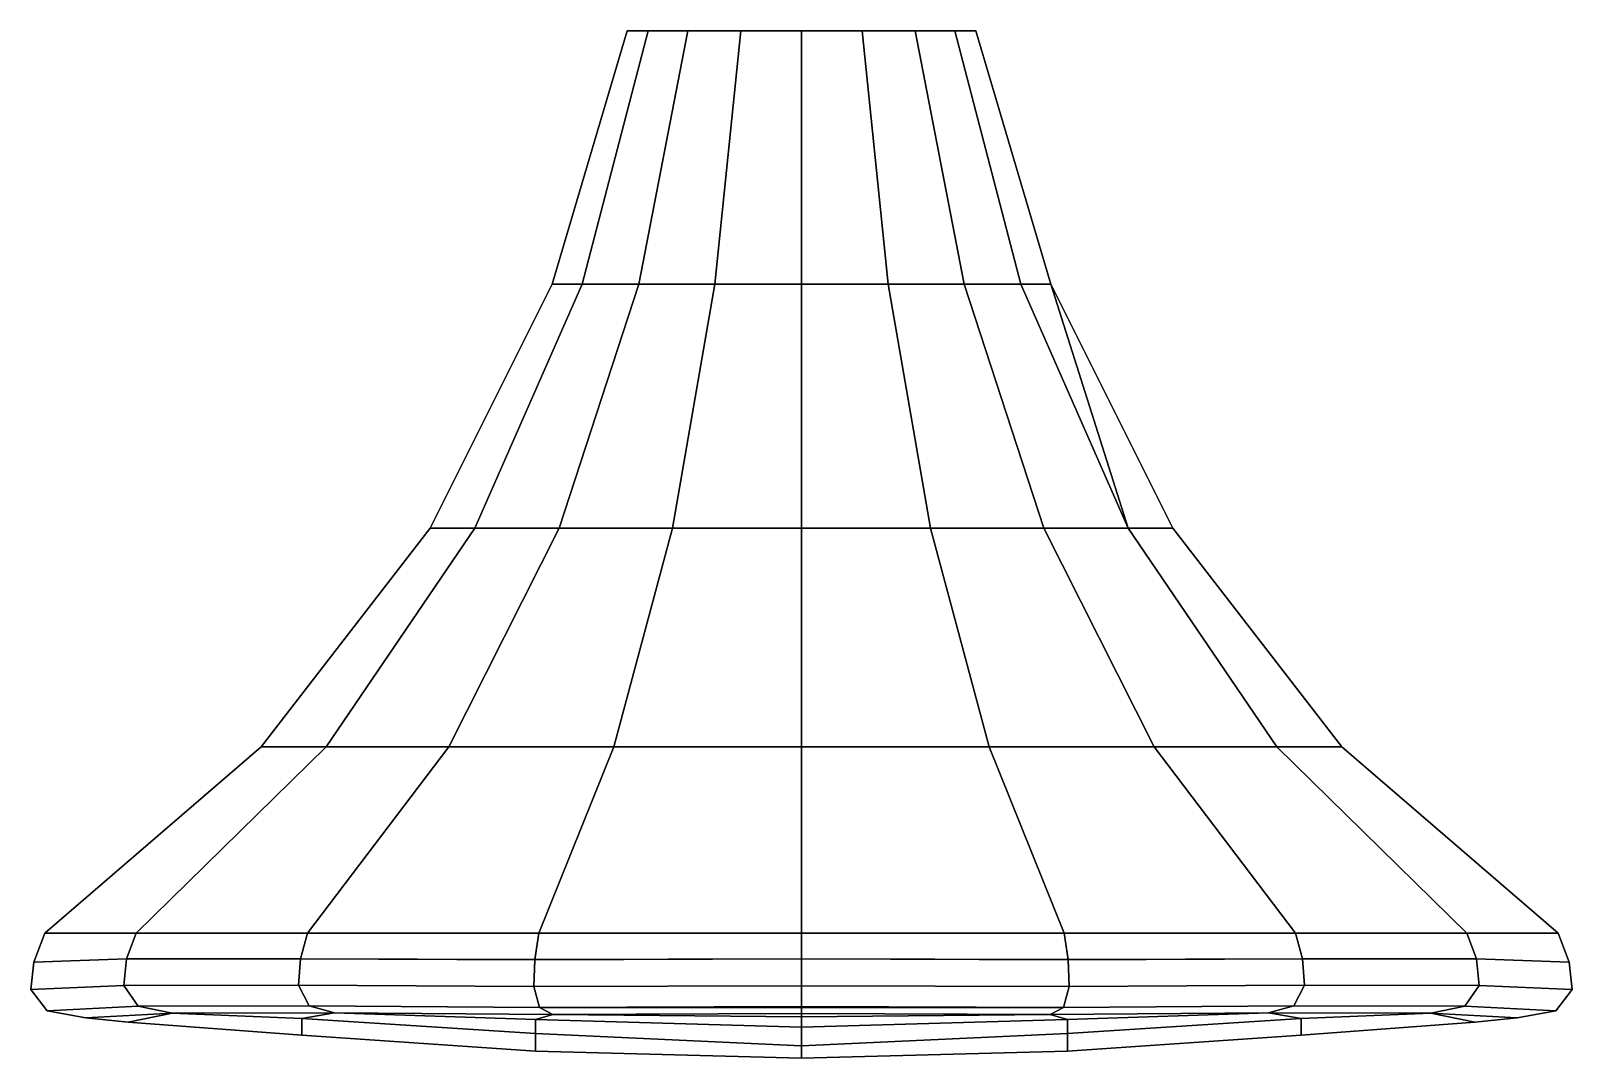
# Model space of a CAD drawing. Extents: x -17.5 to 17.8, y -23.6 to 0.
import ezdxf

# ---------------------------------------------------------------- set-up
doc = ezdxf.new("R2010")
doc.units = 0
doc.layers.add('METAL', color=200, linetype='CONTINUOUS')

msp = doc.modelspace()

# ---------------------------------------------------------------- meshes
at = {"layer": 'METAL'}
mesh = msp.add_polyface(dxfattribs=at)
corners = [(0.17, -21.907, 5.886), (0.17, -21.289, 5.823), (0.17, -20.703, 5.738), (0.17, -22.384, 5.626), (0.17, -22.384, 5.626), (0.17, -16.426, 5.168), (-5.967, -21.927, 4.804), (6.307, -21.927, 4.804), (0.17, -22.544, 4.767), (-5.943, -21.309, 4.745), (6.284, -21.309, 4.745), (-5.856, -20.703, 4.675), (6.196, -20.703, 4.675), (-5.837, -22.409, 4.567), (6.177, -22.409, 4.567), (0.17, -11.411, 4.516), (-4.134, -16.426, 4.409), (4.474, -16.426, 4.409), (-2.787, -11.411, 3.995), (3.127, -11.411, 3.995), (0.17, -5.811, 3.781), (-5.529, -22.57, 3.762), (5.87, -22.57, 3.762), (-1.815, -5.811, 3.431), (2.155, -5.811, 3.431), (0.17, 0, 2.965), (0.17, 0, 2.965), (-1.218, 0, 2.72), (-1.218, 0, 2.72), (1.559, 0, 2.72), (1.559, 0, 2.72), (-5.387, -11.411, 2.493), (5.727, -11.411, 2.493), (-3.561, -5.811, 2.423), (3.901, -5.811, 2.423), (-7.918, -16.426, 2.224), (8.259, -16.426, 2.224), (-2.439, 0, 2.015), (-2.439, 0, 2.015), (2.78, 0, 2.015), (2.78, 0, 2.015), (-5.926, -22.681, 1.757), (0.17, -22.854, 1.757), (6.266, -22.681, 1.757), (-11.363, -21.895, 1.688), (11.704, -21.895, 1.688), (-11.319, -21.289, 1.641), (11.66, -21.289, 1.641), (-11.154, -20.703, 1.616), (11.495, -20.703, 1.616), (-11.119, -22.368, 1.517), (11.46, -22.368, 1.517), (-3.346, 0, 0.935), (-3.346, 0, 0.935), (3.686, 0, 0.935), (3.686, 0, 0.935), (-4.856, -5.811, 0.879), (5.197, -5.811, 0.879), (-10.541, -22.526, 0.868), (10.881, -22.526, 0.868), (-7.317, -11.411, 0.193), (7.657, -11.411, 0.193), (-3.828, 0, -0.39), (-3.828, 0, -0.39), (4.169, 0, -0.39), (4.169, 0, -0.39), (-5.546, -5.811, -1.015), (5.886, -5.811, -1.015), (-10.727, -16.426, -1.124), (11.068, -16.426, -1.124), (-3.828, 0, -1.8), (-3.828, 0, -1.8), (4.169, 0, -1.8), (4.169, 0, -1.8), (-8.344, -11.411, -2.628), (8.684, -11.411, -2.628), (-11.286, -22.655, -2.985), (-5.926, -23.001, -2.985), (0.17, -23.282, -2.985), (6.266, -23.001, -2.985), (11.627, -22.655, -2.985), (-5.546, -5.811, -3.031), (5.886, -5.811, -3.031), (-15.088, -20.703, -3.071), (15.428, -20.703, -3.071), (-15.369, -21.901, -3.086), (15.709, -21.901, -3.086), (-15.309, -21.29, -3.114), (15.65, -21.29, -3.114), (-3.346, 0, -3.125), (-3.346, 0, -3.125), (3.686, 0, -3.125), (3.686, 0, -3.125), (-15.04, -22.377, -3.155), (15.38, -22.377, -3.155), (-14.261, -22.536, -3.565), (14.601, -22.536, -3.565), (-2.439, 0, -4.206), (-2.439, 0, -4.206), (2.78, 0, -4.206), (2.78, 0, -4.206), (-1.218, 0, -4.911), (-1.218, 0, -4.911), (1.559, 0, -4.911), (1.559, 0, -4.911), (-4.856, -5.811, -4.925), (5.197, -5.811, -4.925), (0.17, 0, -5.155), (0.17, 0, -5.155), (-12.222, -16.426, -5.23), (12.562, -16.426, -5.23), (-8.344, -11.411, -5.631), (8.684, -11.411, -5.631), (-3.561, -5.811, -6.469), (3.901, -5.811, -6.469), (-1.815, -5.811, -7.477), (2.155, -5.811, -7.477), (0.17, -5.811, -7.827), (-7.317, -11.411, -8.452), (7.657, -11.411, -8.452), (-15.265, -22.745, -8.802), (-11.286, -23.038, -8.802), (-5.926, -23.407, -8.802), (0.17, -23.569, -8.802), (6.266, -23.407, -8.802), (11.627, -23.038, -8.802), (15.606, -22.745, -8.802), (-17.18, -20.703, -8.821), (17.521, -20.703, -8.821), (-17.126, -22.481, -8.887), (17.467, -22.481, -8.887), (-17.5, -21.993, -8.941), (17.84, -21.993, -8.941), (-17.433, -21.366, -8.948), (17.773, -21.366, -8.948), (-16.24, -22.644, -9.003), (16.581, -22.644, -9.003), (-12.222, -16.426, -9.6), (12.562, -16.426, -9.6), (-5.387, -11.411, -10.752), (5.727, -11.411, -10.752), (-2.787, -11.411, -12.253), (3.127, -11.411, -12.253), (0.17, -11.411, -12.775), (-10.727, -16.426, -13.707), (11.068, -16.426, -13.707), (-16.24, -22.644, -14.79), (16.581, -22.644, -14.79), (-17.18, -20.703, -14.94), (17.521, -20.703, -14.94), (-17.126, -22.481, -14.987), (17.467, -22.481, -14.987), (-15.265, -22.745, -14.992), (-11.286, -23.038, -14.992), (-5.926, -23.407, -14.992), (0.17, -23.569, -14.992), (11.627, -23.038, -14.992), (6.266, -23.407, -14.992), (15.606, -22.745, -14.992), (-17.433, -21.366, -15.156), (17.773, -21.366, -15.156), (-17.5, -21.993, -15.173), (17.84, -21.993, -15.173), (-7.918, -16.426, -17.055), (8.259, -16.426, -17.055), (-4.134, -16.426, -19.24), (4.474, -16.426, -19.24), (0.17, -16.426, -19.999), (-14.261, -22.536, -20.229), (14.601, -22.536, -20.229), (-15.088, -20.703, -20.689), (15.428, -20.703, -20.689), (-15.04, -22.377, -20.718), (15.38, -22.377, -20.718), (-11.286, -22.655, -20.808), (-5.926, -23.001, -20.808), (0.17, -23.282, -20.808), (6.266, -23.001, -20.808), (11.627, -22.655, -20.808), (-15.309, -21.29, -20.989), (15.65, -21.29, -20.989), (-15.369, -21.9, -21.029), (15.709, -21.9, -21.029), (-10.541, -22.526, -24.662), (10.881, -22.526, -24.662), (-11.154, -20.703, -25.376), (11.495, -20.703, -25.376), (-11.119, -22.368, -25.391), (11.46, -22.368, -25.391), (-5.926, -22.681, -25.55), (0.17, -22.854, -25.55), (6.266, -22.681, -25.55), (-11.319, -21.289, -25.744), (11.66, -21.289, -25.744), (-11.363, -21.895, -25.802), (-11.363, -21.895, -25.802), (11.704, -21.895, -25.802), (11.704, -21.895, -25.802), (-5.529, -22.57, -27.555), (5.87, -22.57, -27.555), (-5.856, -20.703, -28.436), (6.196, -20.703, -28.436), (-5.837, -22.409, -28.441), (6.177, -22.409, -28.441), (0.17, -22.623, -28.645), (-5.943, -21.308, -28.848), (6.284, -21.308, -28.848), (-5.967, -21.926, -28.918), (-5.967, -21.926, -28.918), (6.307, -21.926, -28.918), (6.307, -21.926, -28.918), (0.17, -20.703, -29.498), (0.17, -22.404, -29.521), (0.17, -21.289, -29.926), (0.17, -21.906, -30), (0.17, -21.906, -30)]
mesh.append_faces([[corners[k] for k in face] for face in [(40, 55, 65, 26), (65, 72, 91, 103), (91, 99, 103, 103), (103, 107, 101, 89), (101, 97, 89, 89), (89, 70, 63, 38), (63, 53, 38, 38), (103, 89, 38, 65), (38, 28, 26, 65), (30, 40, 26, 26), (20, 25, 27, 23), (23, 27, 37, 33), (33, 37, 52, 56), (56, 52, 62, 66), (66, 62, 71, 81), (81, 71, 90, 105), (105, 90, 98, 113), (113, 98, 102, 115), (115, 102, 108, 117), (117, 108, 104, 116), (116, 104, 100, 114), (114, 100, 92, 106), (106, 92, 73, 82), (64, 82, 73, 73), (67, 64, 54, 57), (57, 54, 39, 34), (34, 39, 29, 24), (24, 29, 25, 20), (15, 20, 23, 18), (5, 15, 18, 16), (2, 5, 16, 11), (18, 23, 33, 31), (16, 18, 31, 35), (11, 16, 35, 48), (31, 33, 56, 60), (35, 31, 60, 68), (48, 35, 68, 83), (60, 56, 66, 74), (68, 60, 74, 109), (83, 68, 109, 127), (74, 66, 81, 111), (109, 74, 111, 137), (127, 109, 137, 148), (111, 81, 105, 118), (137, 111, 118, 144), (148, 137, 144, 170), (118, 105, 113, 139), (144, 118, 139, 163), (170, 144, 163, 185), (139, 113, 115, 141), (163, 139, 141, 165), (185, 163, 165, 200), (141, 115, 117, 143), (165, 141, 143, 167), (200, 165, 167, 211), (143, 117, 116, 142), (167, 143, 142, 166), (211, 167, 166, 201), (142, 116, 114, 140), (166, 142, 140, 164), (201, 166, 164, 186), (140, 114, 106, 119), (164, 140, 119, 145), (186, 164, 145, 171), (82, 119, 106, 106), (145, 119, 112, 138), (171, 145, 138, 149), (112, 82, 67, 75), (138, 112, 75, 110), (149, 138, 110, 128), (75, 67, 57, 61), (110, 75, 61, 69), (128, 110, 69, 84), (61, 57, 34, 32), (69, 61, 32, 36), (84, 69, 36, 49), (32, 34, 24, 19), (36, 32, 19, 17), (49, 36, 17, 12), (19, 24, 20, 15), (17, 19, 15, 5), (12, 17, 5, 2), (1, 2, 11, 9), (9, 11, 48, 46), (46, 48, 83, 87), (87, 83, 127, 133), (133, 127, 148, 159), (159, 148, 170, 179), (179, 170, 185, 192), (192, 185, 200, 205), (205, 200, 211, 213), (213, 211, 201, 206), (206, 201, 186, 193), (193, 186, 171, 180), (180, 171, 149, 160), (160, 149, 128, 134), (134, 128, 84, 88), (88, 84, 49, 47), (47, 49, 12, 10), (10, 12, 2, 1), (0, 1, 9, 6), (6, 9, 46, 44), (44, 46, 87, 85), (85, 87, 133, 131), (131, 133, 159, 161), (161, 159, 179, 181), (181, 179, 192, 195), (195, 192, 205, 208), (208, 205, 213, 215), (215, 213, 206, 210), (210, 206, 193, 197), (197, 193, 180, 182), (182, 180, 160, 162), (162, 160, 134, 132), (132, 134, 88, 86), (86, 88, 47, 45), (45, 47, 10, 7), (7, 10, 1, 0), (147, 158, 169, 169), (126, 125, 156, 158), (125, 124, 157, 156), (124, 123, 155, 157), (123, 122, 154, 155), (122, 121, 153, 154), (121, 120, 152, 153), (174, 175, 154, 153), (175, 176, 155, 154), (176, 177, 157, 155), (177, 178, 156, 157), (43, 42, 78, 79), (42, 41, 77, 78), (121, 122, 77, 76), (122, 123, 78, 77), (123, 124, 79, 78), (124, 125, 80, 79), (177, 176, 190, 191), (176, 175, 189, 190), (3, 0, 6, 13), (13, 6, 44, 50), (50, 44, 85, 93), (93, 85, 131, 129), (129, 131, 161, 150), (150, 161, 181, 172), (172, 181, 194, 187), (187, 194, 207, 202), (202, 207, 214, 212), (212, 214, 209, 203), (203, 209, 196, 188), (188, 196, 182, 173), (173, 182, 162, 151), (151, 162, 132, 130), (130, 132, 86, 94), (94, 86, 45, 51), (51, 45, 7, 14), (14, 7, 0, 3), (8, 4, 13, 21), (21, 13, 50, 58), (58, 50, 93, 95), (95, 93, 129, 135), (135, 129, 150, 146), (146, 150, 172, 168), (168, 172, 187, 183), (183, 187, 202, 198), (198, 202, 212, 204), (204, 212, 203, 199), (199, 203, 188, 184), (184, 188, 173, 169), (169, 173, 151, 147), (147, 151, 130, 136), (136, 130, 94, 96), (96, 94, 51, 59), (59, 51, 14, 22), (22, 14, 4, 8), (168, 183, 174, 174), (183, 189, 175, 174), (183, 198, 189, 189), (198, 204, 190, 189), (146, 168, 152, 152), (168, 174, 153, 152), (135, 146, 152, 120), (95, 135, 120, 120), (95, 120, 121, 76), (58, 95, 76, 76), (21, 58, 41, 41), (58, 76, 77, 41), (21, 41, 42, 8), (22, 8, 42, 43), (59, 22, 43, 43), (96, 59, 80, 80), (59, 43, 79, 80), (136, 96, 126, 126), (96, 80, 125, 126), (136, 126, 158, 147), (156, 178, 169, 158), (64, 67, 82, 82), (82, 112, 119, 119), (178, 184, 169, 169), (177, 191, 184, 178), (191, 199, 184, 184), (190, 204, 199, 191)]])

doc.saveas('drawing.dxf')
